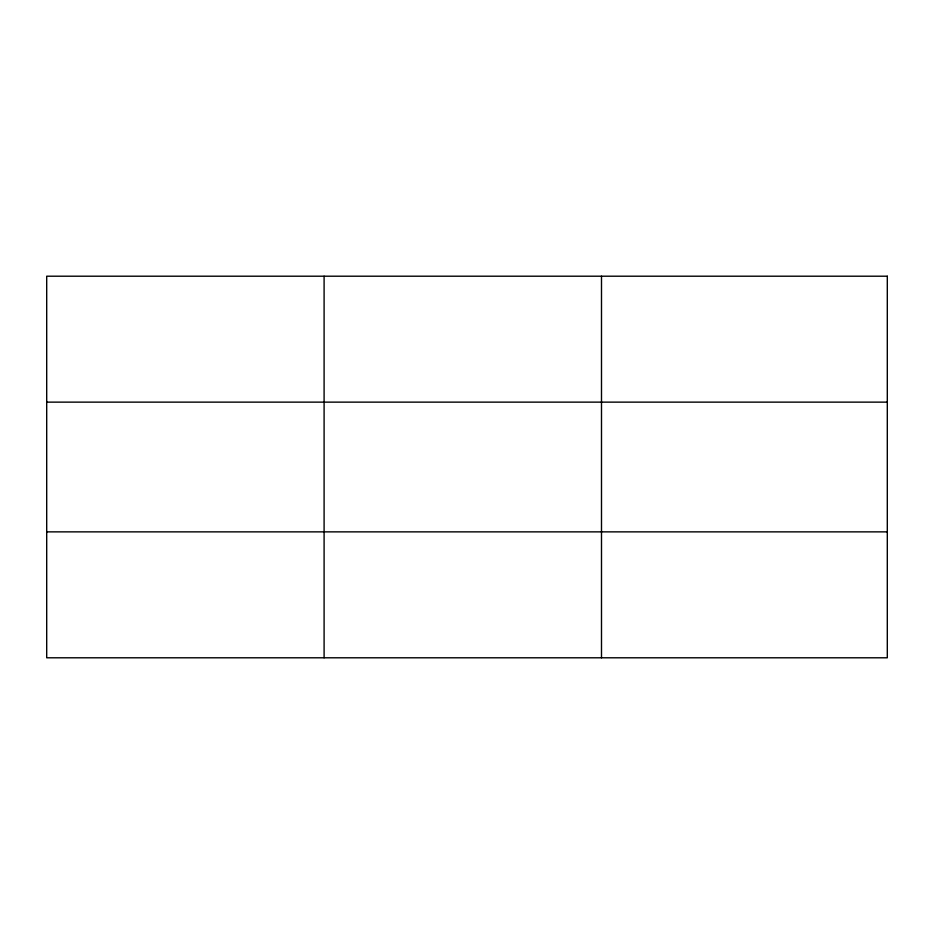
<?xml version="1.0" encoding="UTF-8"?>
<svg xmlns="http://www.w3.org/2000/svg" width="934" height="934" viewBox="0 0 934 934"><rect width="100%" height="100%" fill="white"/><g stroke="black" fill="none" stroke-linecap="round" stroke-linejoin="round"><path stroke-width="1.4" d="M324.098 276.207L324.098 657.793M601.496 276.207L601.496 657.793M46.7 402.134L887.3 402.134M46.7 531.866L887.3 531.866M887.3 276.207L887.3 657.793L46.7 657.793L46.7 276.207L887.3 276.207"/></g></svg>
